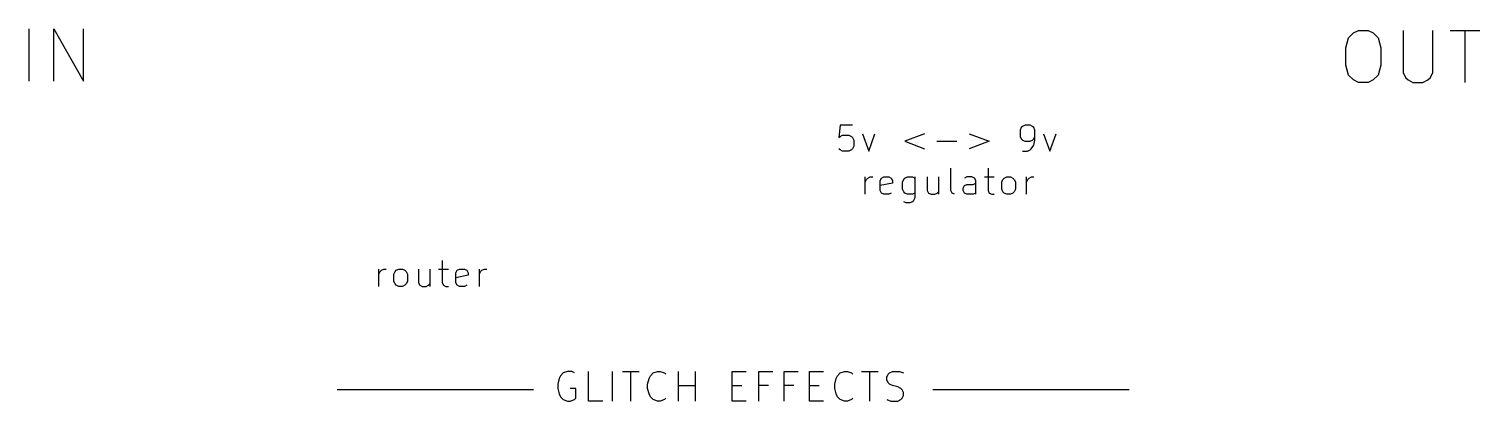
# Model space of a CAD drawing. Header units: centimetres. Extents: x 0.87 to 9.22, y 1.69 to 3.84.
import ezdxf

# ---------------------------------------------------------------- set-up
doc = ezdxf.new("R2010")
doc.units = ezdxf.units.CM
doc.layers.get('0').update_dxf_attribs({"linetype": 'CONTINUOUS'})

msp = doc.modelspace()

# ---------------------------------------------------------------- linework, layer by layer
at = {"color": 7}
for points in [[(0.870857, 3.536826), (0.870857, 3.836826)], [(1.013714, 3.536826), (1.013714, 3.836826), (1.185143, 3.536826), (1.185143, 3.836826)], [(8.781143, 3.828826), (8.781143, 3.585969), (8.795429, 3.557397), (8.809714, 3.543112), (8.838286, 3.528826), (8.895429, 3.528826), (8.924, 3.543112), (8.938286, 3.557397), (8.952571, 3.585969), (8.952571, 3.828826)], [(9.052571, 3.828826), (9.224, 3.828826)], [(9.138286, 3.528826), (9.138286, 3.828826)], [(5.612143, 3.282683), (5.540714, 3.282683), (5.533571, 3.211254), (5.540714, 3.218397), (5.555, 3.22554), (5.590714, 3.22554), (5.605, 3.218397), (5.612143, 3.211254), (5.619286, 3.196969), (5.619286, 3.161254), (5.612143, 3.146969), (5.605, 3.139826), (5.590714, 3.132683), (5.555, 3.132683), (5.540714, 3.139826), (5.533571, 3.146969)], [(6.590714, 3.132683), (6.619286, 3.132683), (6.633571, 3.139826), (6.640714, 3.146969), (6.655, 3.168397), (6.662143, 3.196969), (6.662143, 3.254112), (6.655, 3.268397), (6.647857, 3.27554), (6.633571, 3.282683), (6.605, 3.282683), (6.590714, 3.27554), (6.583571, 3.268397), (6.576429, 3.254112), (6.576429, 3.218397), (6.583571, 3.204112), (6.590714, 3.196969), (6.605, 3.189826), (6.633571, 3.189826), (6.647857, 3.196969), (6.655, 3.204112), (6.662143, 3.218397)], [(5.669286, 3.232683), (5.705, 3.132683), (5.740714, 3.232683)], [(6.026429, 3.232683), (5.912143, 3.189826), (6.026429, 3.146969)], [(6.097857, 3.189826), (6.212143, 3.189826)], [(6.283571, 3.232683), (6.397857, 3.189826), (6.283571, 3.146969)], [(6.712143, 3.232683), (6.747857, 3.132683), (6.783571, 3.232683)], [(6.199286, 2.884683), (6.185, 2.891826), (6.177857, 2.906112), (6.177857, 3.034683)], [(6.392143, 3.034683), (6.392143, 2.906112), (6.399286, 2.891826), (6.413571, 2.884683), (6.427857, 2.884683)], [(5.685, 2.884683), (5.685, 2.984683)], [(5.685, 2.956112), (5.692143, 2.970397), (5.699286, 2.97754), (5.713571, 2.984683), (5.727857, 2.984683)], [(5.835, 2.891826), (5.820714, 2.884683), (5.792143, 2.884683), (5.777857, 2.891826), (5.770714, 2.906112), (5.770714, 2.963254), (5.777857, 2.97754), (5.792143, 2.984683), (5.820714, 2.984683), (5.835, 2.97754), (5.842143, 2.963254), (5.842143, 2.948969), (5.770714, 2.934683)], [(5.970714, 2.891826), (5.956429, 2.884683), (5.927857, 2.884683), (5.913571, 2.891826), (5.906429, 2.898969), (5.899286, 2.913254), (5.899286, 2.956112), (5.906429, 2.970397), (5.913571, 2.97754), (5.927857, 2.984683), (5.956429, 2.984683), (5.970714, 2.97754)], [(5.970714, 2.984683), (5.970714, 2.863254), (5.963571, 2.848969), (5.956429, 2.841826), (5.942143, 2.834683), (5.920714, 2.834683), (5.906429, 2.841826)], [(6.042143, 2.984683), (6.042143, 2.906112), (6.049286, 2.891826), (6.063571, 2.884683), (6.085, 2.884683), (6.099286, 2.891826), (6.106429, 2.898969)], [(6.106429, 2.984683), (6.106429, 2.884683)], [(6.320714, 2.891826), (6.306429, 2.884683), (6.270714, 2.884683), (6.256429, 2.891826), (6.249286, 2.906112), (6.249286, 2.920397), (6.256429, 2.934683), (6.270714, 2.941826), (6.306429, 2.941826), (6.320714, 2.948969)], [(6.320714, 2.884683), (6.320714, 2.963254), (6.313571, 2.97754), (6.299286, 2.984683), (6.270714, 2.984683), (6.256429, 2.97754)], [(6.370714, 2.984683), (6.427857, 2.984683)], [(6.613571, 2.884683), (6.613571, 2.984683)], [(6.613571, 2.956112), (6.620714, 2.970397), (6.627857, 2.97754), (6.642143, 2.984683), (6.656429, 2.984683)], [(2.885, 2.353683), (2.885, 2.453683)], [(2.885, 2.425112), (2.892143, 2.439397), (2.899286, 2.44654), (2.913571, 2.453683), (2.927857, 2.453683)], [(3.113571, 2.453683), (3.113571, 2.375112), (3.120714, 2.360826), (3.135, 2.353683), (3.156429, 2.353683), (3.170714, 2.360826), (3.177857, 2.367969)], [(3.177857, 2.453683), (3.177857, 2.353683)], [(3.227857, 2.453683), (3.285, 2.453683)], [(3.249286, 2.503683), (3.249286, 2.375112), (3.256429, 2.360826), (3.270714, 2.353683), (3.285, 2.353683)], [(3.392143, 2.360826), (3.377857, 2.353683), (3.349286, 2.353683), (3.335, 2.360826), (3.327857, 2.375112), (3.327857, 2.432254), (3.335, 2.44654), (3.349286, 2.453683), (3.377857, 2.453683), (3.392143, 2.44654), (3.399286, 2.432254), (3.399286, 2.417969), (3.327857, 2.403683)], [(3.463571, 2.353683), (3.463571, 2.453683)], [(3.463571, 2.425112), (3.470714, 2.439397), (3.477857, 2.44654), (3.492143, 2.453683), (3.506429, 2.453683)], [(4.011429, 1.85554), (3.995238, 1.863635), (3.970952, 1.863635), (3.946667, 1.85554), (3.930476, 1.83935), (3.922381, 1.823159), (3.914286, 1.790778), (3.914286, 1.766492), (3.922381, 1.734112), (3.930476, 1.717921), (3.946667, 1.701731), (3.970952, 1.693635), (3.987143, 1.693635), (4.011429, 1.701731), (4.019524, 1.709826), (4.019524, 1.766492), (3.987143, 1.766492)], [(4.173333, 1.693635), (4.092381, 1.693635), (4.092381, 1.863635)], [(4.23, 1.693635), (4.23, 1.863635)], [(4.286667, 1.863635), (4.38381, 1.863635)], [(4.335238, 1.693635), (4.335238, 1.863635)], [(4.537619, 1.709826), (4.529524, 1.701731), (4.505238, 1.693635), (4.489048, 1.693635), (4.464762, 1.701731), (4.448571, 1.717921), (4.440476, 1.734112), (4.432381, 1.766492), (4.432381, 1.790778), (4.440476, 1.823159), (4.448571, 1.83935), (4.464762, 1.85554), (4.489048, 1.863635), (4.505238, 1.863635), (4.529524, 1.85554), (4.537619, 1.847445)], [(4.610476, 1.693635), (4.610476, 1.863635)], [(4.707619, 1.693635), (4.707619, 1.863635)], [(4.999048, 1.693635), (4.918095, 1.693635), (4.918095, 1.863635), (4.999048, 1.863635)], [(5.071905, 1.693635), (5.071905, 1.863635), (5.152857, 1.863635)], [(5.217619, 1.693635), (5.217619, 1.863635), (5.298571, 1.863635)], [(5.444286, 1.693635), (5.363333, 1.693635), (5.363333, 1.863635), (5.444286, 1.863635)], [(5.614286, 1.709826), (5.60619, 1.701731), (5.581905, 1.693635), (5.565714, 1.693635), (5.541429, 1.701731), (5.525238, 1.717921), (5.517143, 1.734112), (5.509048, 1.766492), (5.509048, 1.790778), (5.517143, 1.823159), (5.525238, 1.83935), (5.541429, 1.85554), (5.565714, 1.863635), (5.581905, 1.863635), (5.60619, 1.85554), (5.614286, 1.847445)], [(5.662857, 1.863635), (5.76, 1.863635)], [(5.711429, 1.693635), (5.711429, 1.863635)], [(5.808571, 1.701731), (5.832857, 1.693635), (5.873333, 1.693635), (5.889524, 1.701731), (5.897619, 1.709826), (5.905714, 1.726016), (5.905714, 1.742207), (5.897619, 1.758397), (5.889524, 1.766492), (5.873333, 1.774588), (5.840952, 1.782683), (5.824762, 1.790778), (5.816667, 1.798873), (5.808571, 1.815064), (5.808571, 1.831254), (5.816667, 1.847445), (5.824762, 1.85554), (5.840952, 1.863635), (5.881429, 1.863635), (5.905714, 1.85554)], [(2.645, 1.76054), (3.775, 1.76054)], [(4.610476, 1.782683), (4.707619, 1.782683)], [(4.918095, 1.782683), (4.974762, 1.782683)], [(5.128571, 1.782683), (5.071905, 1.782683)], [(5.274286, 1.782683), (5.217619, 1.782683)], [(5.363333, 1.782683), (5.42, 1.782683)], [(6.075, 1.76054), (7.205, 1.76054)]]:
    msp.add_lwpolyline(points, dxfattribs=at)
for points in [[(8.524, 3.828826), (8.581143, 3.828826), (8.609714, 3.81454), (8.638286, 3.785969), (8.652571, 3.728826), (8.652571, 3.628826), (8.638286, 3.571683), (8.609714, 3.543112), (8.581143, 3.528826), (8.524, 3.528826), (8.495429, 3.543112), (8.466857, 3.571683), (8.452571, 3.628826), (8.452571, 3.728826), (8.466857, 3.785969), (8.495429, 3.81454)], [(6.499286, 2.884683), (6.485, 2.891826), (6.477857, 2.898969), (6.470714, 2.913254), (6.470714, 2.956112), (6.477857, 2.970397), (6.485, 2.97754), (6.499286, 2.984683), (6.520714, 2.984683), (6.535, 2.97754), (6.542143, 2.970397), (6.549286, 2.956112), (6.549286, 2.913254), (6.542143, 2.898969), (6.535, 2.891826), (6.520714, 2.884683)], [(2.999286, 2.353683), (2.985, 2.360826), (2.977857, 2.367969), (2.970714, 2.382254), (2.970714, 2.425112), (2.977857, 2.439397), (2.985, 2.44654), (2.999286, 2.453683), (3.020714, 2.453683), (3.035, 2.44654), (3.042143, 2.439397), (3.049286, 2.425112), (3.049286, 2.382254), (3.042143, 2.367969), (3.035, 2.360826), (3.020714, 2.353683)]]:
    msp.add_lwpolyline(points, close=True, dxfattribs=at)

doc.saveas('drawing.dxf')
